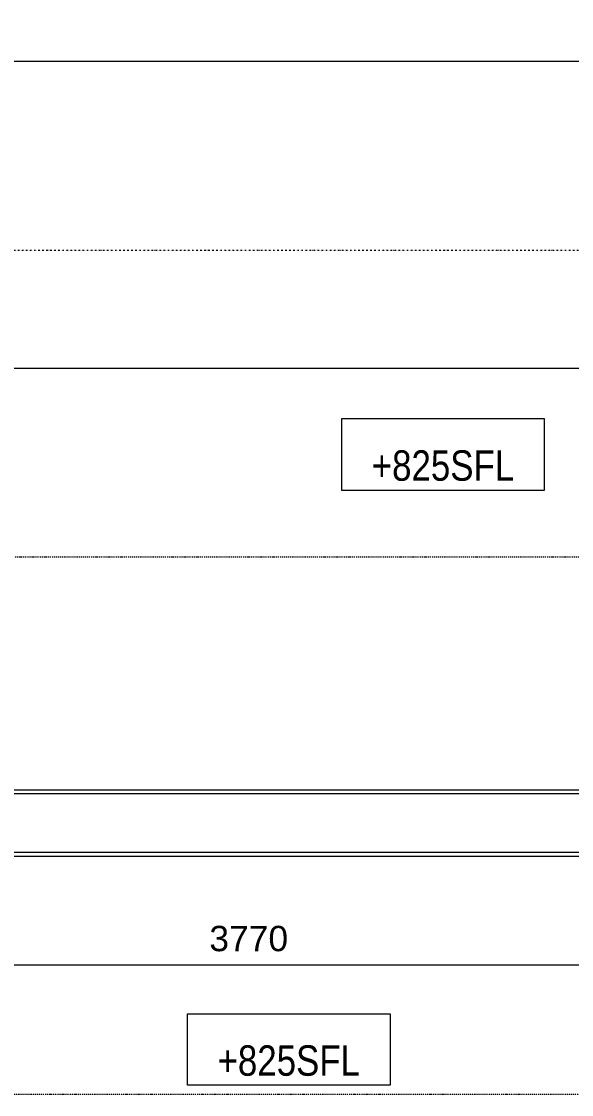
# Model space of a CAD drawing. Header units: millimetres. Extents: x -21051 to 202668, y -15646 to 13691.
# Drawn here: x -3266 to -1097, y -2123 to 2113 of the extents above; entities that cross this region are included whole.
import ezdxf

# ---------------------------------------------------------------- set-up
doc = ezdxf.new("R2010")
doc.units = ezdxf.units.MM
doc.linetypes.add('Dash dot', pattern=[15.875, 6.35, -4.7625, 0, -4.7625])
doc.linetypes.add('TD_Level Line', pattern=[8, 4, -2, 0, -2])
for name, color, linetype, lineweight in [('A-ANNO-DIMS', 211, 'Continuous', 9), ('A-ANNO-DIMS-100', 211, 'Continuous', 9), ('A-WALL', 113, 'Continuous', 5), ('G-ANNO-DIMS', 111, 'Continuous', 9), ('G-ANNO-SYMB', 111, 'Continuous', 9), ('I-WALL', 2, 'Continuous', 5), ('S-GRID', 1, 'Continuous', 9)]:
    doc.layers.add(name, color=color, linetype=linetype, lineweight=lineweight)
doc.layers.get('0').off()
doc.styles.add('Arial Narrow_1', font='ARIALN.TTF', dxfattribs={"height": 120})
doc.styles.add('Arial_3', font='arial.ttf', dxfattribs={"height": 100})
doc.dimstyles.new('Arial_1_0', dxfattribs={"dimscale": 304.8, "dimtxt": 102.02594, "dimasz": 0.328084, "dimexe": 0.328084, "dimexo": 0.0625, "dimgap": 0.082021, "dimtad": 1, "dimdec": 0, "dimzin": 0, "dimdsep": 46, "dimtxsty": 'Arial_3', "dimblk1": 'OBLIQUE', "dimblk2": 'OBLIQUE', "dimsah": 1, "dimcen": 0.09, "dimdle": 0.328084, "dimazin": 0, "dimtfac": 1, "dimtdec": 4, "dimtix": 1, "dimtmove": 0, "dimatfit": 3, "dimfxl": 0.492126, "dimfxlon": 1, "dimtvp": 1, "dimtolj": 1, "dimtzin": 0, "dimarcsym": 2})

# ---------------------------------------------------------------- blocks, each defined once
blk = doc.blocks.new('Spot Elevations - _-1243852-00_Ground floor')
at = {"layer": 'G-ANNO-DIMS'}
for p, q in [((-4, 0), (-4, 2.8125)), ((-4, 2.8125), (4, 2.8125)), ((4, 2.8125), (4, 0)), ((4, 0), (-4, 0))]:
    blk.add_line(p, q, dxfattribs=at)
blk = doc.blocks.new('DIMBLOCK81-00_Ground floor')
at = {"layer": 'A-ANNO-DIMS-100', "transparency": 16777216}
for p, q in [((-4256, -1611.7), (-4256, -1511.7)), ((-486, -1611.7), (-486, -1511.7)), ((-4256, -1611.7), (-4206, -1561.7)), ((-486, -1611.7), (-436, -1561.7)), ((-4256, -1611.7), (-4306, -1661.7)), ((-486, -1611.7), (-4256, -1611.7)), ((-4256, -1611.7), (-4256, -1761.7)), ((-486, -1611.7), (-536, -1661.7)), ((-486, -1611.7), (-486, -1761.7))]:
    blk.add_line(p, q, dxfattribs=at)
at = {"layer": 'A-ANNO-DIMS-100', "color": 0, "transparency": 16777216, "insert": (-2524.8, -1456.9), "char_height": 100, "width": 369.177, "attachment_point": 1, "line_spacing_factor": 0.941778, "style": 'Arial_3'}
blk.add_mtext('3770', dxfattribs=at)
blk = doc.blocks.new('_Oblique')
at = {"color": 0, "linetype": 'ByBlock', "lineweight": -2}
blk.add_line((-0.5, -0.5), (0.5, 0.5), dxfattribs=at)
blk = doc.blocks.new('DIMBLOCK103-00_Ground floor')
at = {"layer": 'A-ANNO-DIMS-100', "transparency": 16777216}
for p, q in [((-4256, 744.6), (-4256, 894.6)), ((2514, 744.6), (2514, 894.6)), ((-4256, 744.6), (-4206, 794.6)), ((2514, 744.6), (2564, 794.6)), ((-4356, 744.6), (2514, 744.6)), ((-4256, 744.6), (-4306, 694.6)), ((-4256, 744.6), (-4256, 644.6)), ((2514, 744.6), (2464, 694.6)), ((2514, 744.6), (2514, 644.6))]:
    blk.add_line(p, q, dxfattribs=at)
at = {"layer": 'A-ANNO-DIMS-100', "color": 0, "transparency": 16777216, "insert": (-1024.8, 899.5), "char_height": 100, "width": 369.177, "attachment_point": 1, "line_spacing_factor": 0.941778, "style": 'Arial_3'}
blk.add_mtext('6770', dxfattribs=at)
blk = doc.blocks.new('DIMBLOCK128-00_Ground floor')
at = {"layer": 'A-ANNO-DIMS-100', "transparency": 16777216}
for p, q in [((-4256, 1956.3), (-4256, 2056.3)), ((2514, 1956.3), (2514, 2056.3)), ((-4256, 1956.3), (-4206, 2006.3)), ((2514, 1956.3), (2564, 2006.3)), ((-4256, 1956.3), (-4306, 1906.3)), ((-4256, 1956.3), (2514, 1956.3)), ((-4256, 1956.3), (-4256, 1806.3)), ((2514, 1956.3), (2464, 1906.3)), ((2514, 1956.3), (2514, 1806.3))]:
    blk.add_line(p, q, dxfattribs=at)
at = {"layer": 'A-ANNO-DIMS-100', "color": 0, "transparency": 16777216, "insert": (-1024.8, 2111.1), "char_height": 100, "width": 369.177, "attachment_point": 1, "line_spacing_factor": 0.941778, "style": 'Arial_3'}
blk.add_mtext('6770', dxfattribs=at)

msp = doc.modelspace()

# ---------------------------------------------------------------- linework, layer by layer
at = {"layer": 'A-WALL', "lineweight": 18}
for p, q in [((2514, -936.5), (-4256, -936.5)), ((-4256, -1166.5), (-486, -1166.5))]:
    msp.add_line(p, q, dxfattribs=at)
at = {"layer": 'G-ANNO-SYMB', "linetype": 'TD_Level Line', "lineweight": 18}
for p, q in [((-19758.3, -0.9), (10415, -0.9)), ((10415, -2122.7), (-19758.3, -2122.7))]:
    msp.add_line(p, q, dxfattribs=at)
at = {"layer": 'I-WALL', "lineweight": 18}
for p, q in [((2499, -921.5), (-4241, -921.5)), ((-4241, -1181.5), (-501, -1181.5))]:
    msp.add_line(p, q, dxfattribs=at)
at = {"layer": 'S-GRID', "linetype": 'Dash dot', "lineweight": 18}
msp.add_line((8563.8, 1208.5), (-16244.3, 1208.5), dxfattribs=at)

# ---------------------------------------------------------------- block references
at = {"layer": 'G-ANNO-DIMS', "extrusion": (0, 0, -1), "xscale": 99.99999999999994, "yscale": 99.99999999999994, "zscale": 99.99999999999994}
msp.add_blockref('Spot Elevations - _-1243852-00_Ground floor', (1603.1, 262.9), dxfattribs=at)
at = {"layer": 'G-ANNO-DIMS', "xscale": 99.99999999999994, "yscale": 99.99999999999994, "zscale": 99.99999999999994}
msp.add_blockref('Spot Elevations - _-1243852-00_Ground floor', (-2211.2, -2085.6), dxfattribs=at)

# ---------------------------------------------------------------- texts
at = {"layer": 'G-ANNO-DIMS', "char_height": 120, "width": 674.959, "attachment_point": 1, "line_spacing_factor": 0.974696, "style": 'Arial Narrow_1'}
for insert in [(-1884.3, 419.9), (-2492.4, -1928.5)]:
    msp.add_mtext('+825SFL', dxfattribs=dict(at, insert=insert))

# ---------------------------------------------------------------- dimensions: what is measured, and where the dimension line sits
at = {"layer": 'A-ANNO-DIMS'}
for base, p1, p2, override, picture, middle in [((2514, 1956.3), (-4256, 1806.3), (2514, 1806.3), {"dimpost": '<>', "dimfxl": 6770}, 'DIMBLOCK128-00_Ground floor', (-871, 2032.3)), ((-4256, -1611.7), (-486, -1761.7), (-4256, -1761.7), {"dimpost": '<>', "dimfxl": 3770}, 'DIMBLOCK81-00_Ground floor', (-2371, -1535.6))]:
    dim = msp.add_linear_dim(base=base, p1=p1, p2=p2, dimstyle='Arial_1_0', override=override, dxfattribs=at)
    dim.commit()
    dim.dimension.update_dxf_attribs({"geometry": picture, "text_midpoint": middle})
dim = msp.add_linear_dim(base=(2514, 744.6), p1=(-4256, 894.6), p2=(2514, 894.6), angle=0, dimstyle='Arial_1_0', override={"dimpost": '<>', "dimfxl": 6770}, dxfattribs=at)
dim.commit()
dim.dimension.update_dxf_attribs({"geometry": 'DIMBLOCK103-00_Ground floor', "text_midpoint": (-871, 820.7)})

doc.saveas('drawing.dxf')
